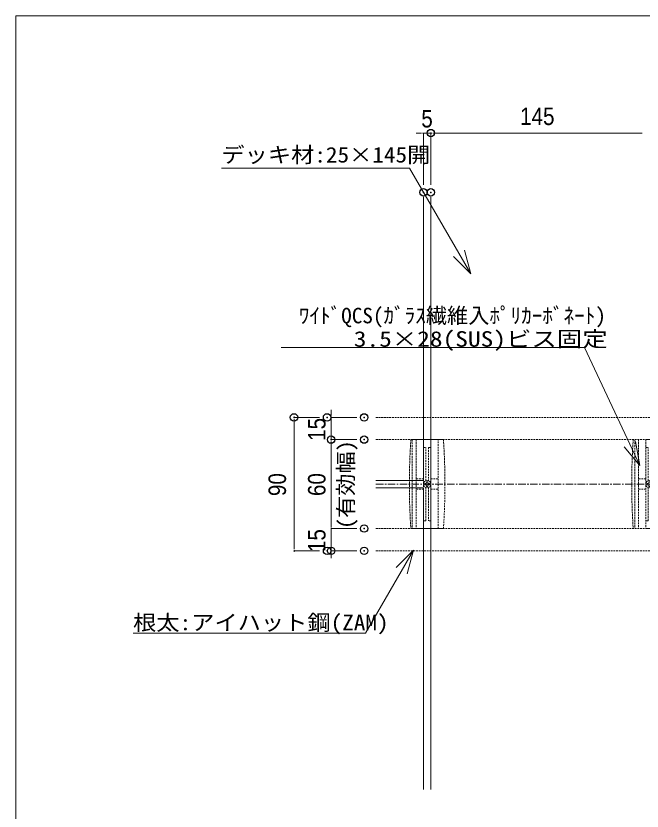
# Model space of a CAD drawing. Units: millimetres, scale not verified. Extents: x -4131 to 4169, y -981 to 998.
# Drawn here: x -2031 to -1609, y -152 to 384 of the extents above; entities that cross this region are included whole.
import ezdxf
from ezdxf.enums import TextEntityAlignment as Align

# ---------------------------------------------------------------- set-up
doc = ezdxf.new("R2010")
doc.units = ezdxf.units.MM
doc.header["$LTSCALE"] = 10
doc.header["$PDMODE"] = 32
doc.header["$PDSIZE"] = 5
doc.linetypes.add('CHAIN1', pattern=[8, 5, -1, 1, -1])
doc.linetypes.add('DASHED1', pattern=[1.8, 1.2, -0.6])
for name, color, linetype, lineweight in [('0-0_図枠', 7, 'Continuous', 9), ('0-1_デッキ', 7, 'Continuous', 9), ('0-2_文字', 4, 'Continuous', 9), ('0-3_寸法', 7, 'Continuous', 9), ('0-6_0', 7, 'Continuous', 9), ('0-A_根太', 4, 'Continuous', 9), ('0-B_WQCS', 4, 'Continuous', 9)]:
    doc.layers.add(name, color=color, linetype=linetype, lineweight=lineweight)
doc.layers.add('0-7_DEFPOINTS', color=7, linetype='Continuous')
doc.styles.add('ＭＳ ゴシック', font='')
doc.styles.add('ＭＳ Ｐゴシック', font='')
doc.styles.get('ＭＳ ゴシック').set_extended_font_data('MS Gothic')
doc.styles.get('ＭＳ Ｐゴシック').set_extended_font_data('MS PGothic')

# ---------------------------------------------------------------- blocks, each defined once
blk = doc.blocks.new('_DOT')
at = {"layer": '0-6_0'}
for p, q in [((-5, 0), (-10, 0)), ((-2.5, 0), (2.5, 0))]:
    blk.add_line(p, q, dxfattribs=at)
blk = doc.blocks.new('グループ-51-1')
at = {"layer": '0-A_根太', "linetype": 'DASHED1'}
for p, q in [((-17057, 4049.7), (-11763, 4049.7)), ((-17057, 3899.7), (-11763, 3899.7)), ((-17057, 3299.7), (-11763, 3299.7)), ((-17057, 3149.7), (-11763, 3149.7))]:
    blk.add_line(p, q, dxfattribs=at)
at = {"layer": '0-A_根太', "linetype": 'CHAIN1'}
blk.add_line((-17057, 3599.7), (-11336.3, 3599.7), dxfattribs=at)
blk = doc.blocks.new('シンボル-23')
at = {"layer": '0-2_文字', "style": 'ＭＳ ゴシック', "width": 1.1}
blk.add_text('根太:アイハット鋼(ZAM)', height=104.5, dxfattribs=at).set_placement((-599.7, -91.6), align=Align.BOTTOM_LEFT)
blk = doc.blocks.new('グループ-93-1')
at = {"layer": '0-B_WQCS'}
blk.add_line((4, -9.8), (4, -15.6), dxfattribs=at)
for points in [[(-9.8, -4), (-15.6, -4), (-15.6, 4), (-9.8, 4)], [(-4, 9.8), (-4, 15.6), (4, 15.6), (4, 9.8)], [(9.8, 4), (15.6, 4), (15.6, -4), (9.8, -4)], [(4, -15.6), (-4, -15.6), (-4, -9.8)]]:
    blk.add_lwpolyline(points, dxfattribs=at)
blk.add_circle((0, 0), 25, dxfattribs=at)
for centre, start, end in [((-9.8, 9.8), 270, 0), ((9.8, 9.8), 180, 270), ((-9.8, -9.8), 0, 90), ((9.8, -9.8), 90, 180)]:
    blk.add_arc(centre, 5.81, start, end, dxfattribs=at)
blk = doc.blocks.new('グループ-94-1')
at = {"layer": '0-B_WQCS'}
blk.add_blockref('グループ-93-1', (0, 0), dxfattribs=at)
blk = doc.blocks.new('グループ-95-1')
at = {"layer": '0-B_WQCS', "linetype": 'DASHED1'}
for p, q in [((110, 300), (-110, 300)), ((-100, 298.3), (-100, -298.3)), ((-74.9, 300), (-74.9, -300)), ((-24.9, 300), (-24.9, 7.4)), ((24.9, 7.4), (24.9, 300)), ((74.9, -300), (74.9, 300)), ((-24.9, 247.1), (-10, 247.1)), ((-10, 24), (-10, 247.1)), ((10, 247.1), (10, 24)), ((10, 247.1), (24.9, 247.1)), ((-24.9, 35), (-74.9, 35)), ((24.9, 35), (74.9, 35)), ((-24.9, -35), (-74.9, -35)), ((-24.9, -7.4), (-24.9, -300)), ((-10, -247.1), (-10, -24)), ((10, -24), (10, -247.1)), ((24.9, -300), (24.9, -7.4)), ((24.9, -35), (74.9, -35)), ((-10, -247.1), (-24.9, -247.1)), ((24.9, -247.1), (10, -247.1)), ((110, -300), (-110, -300))]:
    blk.add_line(p, q, dxfattribs=at)
at = {"layer": '0-B_WQCS'}
for p, q in [((-24.9, 300), (25.1, 300)), ((25.1, -300), (-24.9, -300))]:
    blk.add_line(p, q, dxfattribs=at)
at = {"layer": '0-B_WQCS', "linetype": 'DASHED1'}
for centre, start, end in [((4385, 0), 176.1817, 183.8183), ((-4385, 0), 0, 3.8183), ((-4385, 0), 356.1817, 0)]:
    blk.add_arc(centre, 4505, start, end, dxfattribs=at)
at = {"layer": '0-B_WQCS'}
blk.add_blockref('グループ-94-1', (0, 0), dxfattribs=at)
blk = doc.blocks.new('グループ-96-1')
at = {"layer": '0-B_WQCS'}
blk.add_blockref('グループ-95-1', (0, 0), dxfattribs=at)
blk = doc.blocks.new('WQCS2016平')
at = {"layer": '0-B_WQCS'}
blk.add_blockref('グループ-96-1', (0, 0), dxfattribs=at)

msp = doc.modelspace()

# ---------------------------------------------------------------- linework, layer by layer
at = {"layer": '0-0_図枠', "color": 5}
msp.add_lwpolyline([(-2030.95, 384.21), (-30.95, 384.21), (-30.95, -915.79), (-2030.95, -915.79)], close=True, dxfattribs=at)
at = {"layer": '0-1_デッキ'}
for p, q in [((-1756.04, 70.87), (-1756.04, 262.26)), ((-1751.04, -137.74), (-1751.04, 262.26)), ((-1788.05, 70.87), (-1756.04, 70.87)), ((-1756.04, 65.87), (-1788.05, 65.87)), ((-1756.04, -137.74), (-1756.04, 65.87))]:
    msp.add_line(p, q, dxfattribs=at)
at = {"layer": '0-2_文字'}
for p, q in [((-1765.35, 281.55), (-1892.36, 281.55)), ((-1765.35, 281.55), (-1724.16, 210.2)), ((-1647.45, 160.58), (-1852.06, 160.58)), ((-1647.45, 160.58), (-1610.12, 80.87)), ((-1795.1, -32.19), (-1762.81, 23.74)), ((-1795.1, -32.19), (-1951.91, -32.19))]:
    msp.add_line(p, q, dxfattribs=at)
for points in [[(-1728.41, 226.07), (-1724.16, 210.2), (-1735.78, 221.82)], [(-1612.97, 97.05), (-1610.12, 80.87), (-1620.68, 93.46)], [(-1774.43, 12.12), (-1762.81, 23.74), (-1767.06, 7.87)]]:
    msp.add_lwpolyline(points, dxfattribs=at)
at = {"layer": '0-3_寸法'}
for p, q in [((-1758.55, 305.19), (-1761.05, 305.19)), ((-1756.04, 270.19), (-1756.04, 305.19)), ((-1756.04, 305.19), (-1751.04, 305.19)), ((-1751.04, 270.19), (-1751.04, 305.19)), ((-1751.04, 270.19), (-1751.04, 305.19)), ((-1748.54, 305.19), (-1608.55, 305.19)), ((-1748.54, 305.19), (-1746.03, 305.19)), ((-1608.55, 305.19), (-1611.05, 305.19)), ((-1818.34, 115.87), (-1818.34, 118.37)), ((-1826.05, 113.37), (-1843.34, 113.37)), ((-1801.05, 113.37), (-1818.34, 113.37)), ((-1818.34, 113.37), (-1818.34, 98.37)), ((-1843.34, 25.87), (-1843.34, 110.86)), ((-1801.05, 98.37), (-1818.34, 98.37)), ((-1801.05, 98.37), (-1818.34, 98.37)), ((-1818.34, 40.87), (-1818.34, 95.86)), ((-1818.34, 95.86), (-1818.34, 93.36)), ((-1818.34, 40.87), (-1818.34, 43.37)), ((-1801.05, 38.37), (-1818.34, 38.37)), ((-1801.05, 38.37), (-1818.34, 38.37)), ((-1818.34, 38.37), (-1818.34, 23.37)), ((-1826.05, 23.37), (-1843.34, 23.37)), ((-1801.05, 23.37), (-1818.34, 23.37)), ((-1818.34, 20.86), (-1818.34, 18.36))]:
    msp.add_line(p, q, dxfattribs=at)
at = {"layer": '0-7_DEFPOINTS'}
for p in [(-1751.04, 305.19), (-1756.04, 265.19), (-1751.04, 265.19), (-1843.34, 113.37), (-1821.05, 113.37), (-1796.05, 113.37), (-1818.34, 98.37), (-1796.05, 98.37), (-1796.05, 38.37), (-1821.05, 23.37), (-1818.34, 23.37), (-1796.05, 23.37)]:
    msp.add_point(p, dxfattribs=at)

# ---------------------------------------------------------------- block references
at = {"layer": '0-2_文字', "xscale": 0.1, "yscale": 0.1}
msp.add_blockref('シンボル-23', (-1891.93, -24.2), dxfattribs=at)
at = {"layer": '0-3_寸法', "xscale": 0.2503723, "yscale": 0.2503723}
msp.add_blockref('_DOT', (-1756.04, 305.19), dxfattribs=at)
for p, rotation in [((-1751.04, 305.19), 180), ((-1751.04, 305.19), 180), ((-1843.34, 113.37), 90), ((-1818.34, 113.37), 270), ((-1818.34, 98.37), 90), ((-1818.34, 98.37), 90), ((-1818.34, 38.37), 270), ((-1818.34, 38.37), 270), ((-1843.34, 23.37), 270), ((-1818.34, 23.37), 90)]:
    msp.add_blockref('_DOT', p, dxfattribs=dict(at, rotation=rotation))
at = {"layer": '0-A_根太', "xscale": 0.1, "yscale": 0.1}
msp.add_blockref('グループ-51-1', (-82.35, -291.6), dxfattribs=at)
at = {"layer": '0-B_WQCS', "xscale": 0.1, "yscale": 0.1}
for p in [(-1753.54, 68.37), (-1603.54, 68.37)]:
    msp.add_blockref('WQCS2016平', p, dxfattribs=at)

# ---------------------------------------------------------------- texts
at = {"layer": '0-2_文字', "style": 'ＭＳ ゴシック'}
for s, height, width, p in [('デッキ材:25×145開', 10.45, 1.1, (-1892.36, 282.17)), ('3.5×28(SUS)ビス固定', 10.48, 1.2, (-1803.02, 157.89))]:
    msp.add_text(s, height=height, dxfattribs=dict(at, width=width)).set_placement(p, align=Align.BOTTOM_LEFT)
msp.add_text('ﾜｲﾄﾞQCS(ｶﾞﾗｽ繊維入ﾎﾟﾘｶｰﾎﾞﾈｰﾄ)', height=10.48, dxfattribs=at).set_placement((-1840.12, 173.68), align=Align.BOTTOM_LEFT)
at = {"layer": '0-3_寸法', "style": 'ＭＳ Ｐゴシック', "width": 0.9}
for s, p in [('145', (-1690.82, 307.05)), ('5', (-1757.49, 305.43))]:
    msp.add_text(s, height=11.8, dxfattribs=at).set_placement(p, align=Align.BOTTOM_LEFT)
for s, p in [('15', (-1818.57, 97.54)), ('90', (-1845.2, 60.31)), ('60', (-1818.57, 60.31)), ('15', (-1818.57, 22.54))]:
    msp.add_text(s, height=11.8, rotation=90, dxfattribs=at).set_placement(p, align=Align.BOTTOM_LEFT)
at = {"layer": '0-3_寸法', "color": 4, "style": 'ＭＳ ゴシック', "width": 1.05}
msp.add_text('(有効幅)', height=10.45, rotation=90, dxfattribs=at).set_placement((-1800.08, 38.07), align=Align.BOTTOM_LEFT)

doc.saveas('drawing.dxf')
